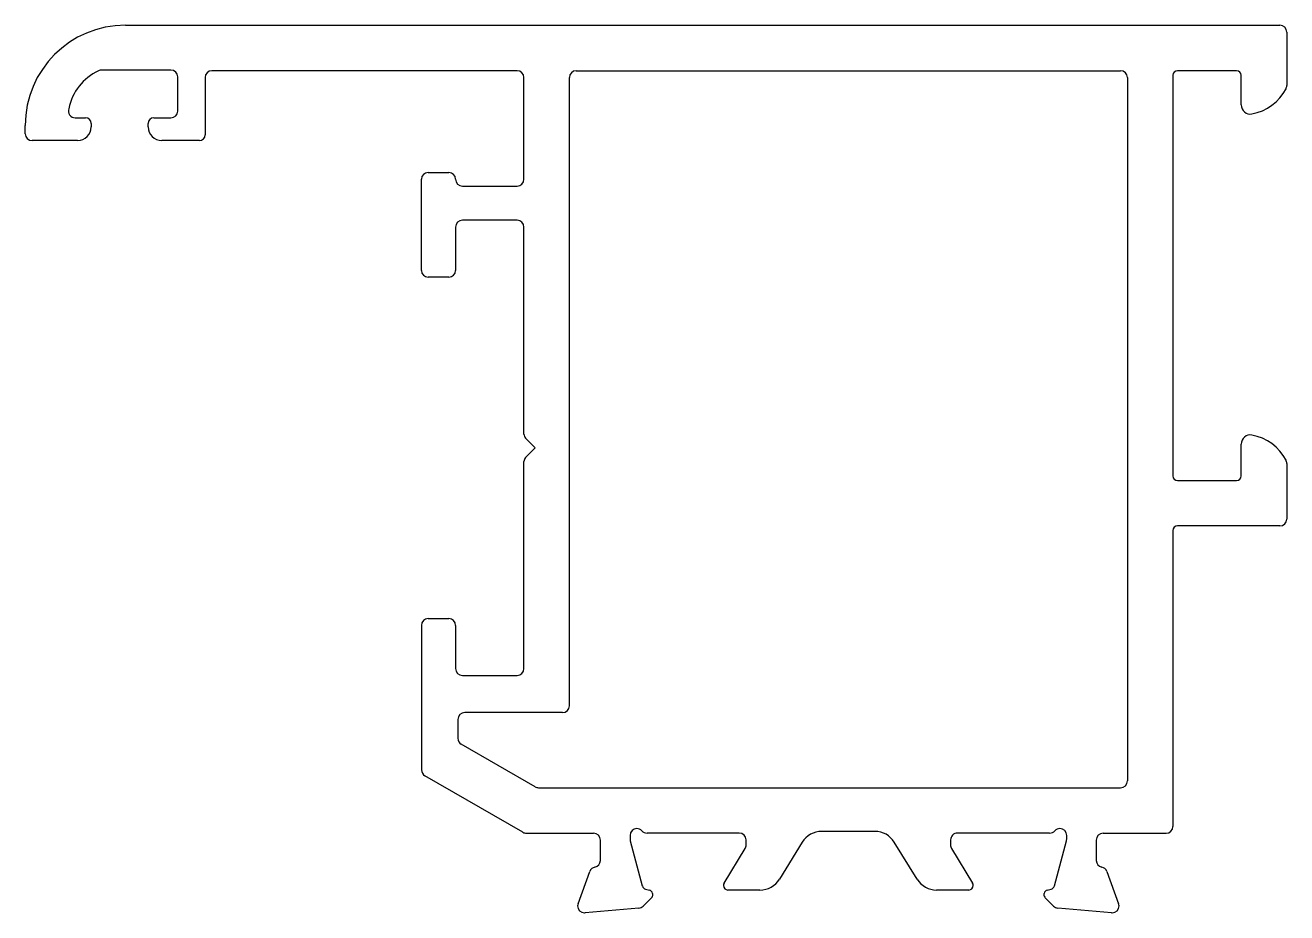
# Model space of a CAD drawing. Extents: x 539 to 594.4, y 652.5 to 691.5.
import ezdxf

# ---------------------------------------------------------------- set-up
doc = ezdxf.new("R2010")
doc.units = 0
doc.layers.get('0').update_dxf_attribs({"linetype": 'CONTINUOUS'})

msp = doc.modelspace()

# ---------------------------------------------------------------- linework, layer by layer
at = {"color": 0}
for p, q in [((543.427, 691.543), (575.177, 691.543)), ((575.177, 691.543), (594.127, 691.543)), ((594.427, 691.243), (594.427, 688.89)), ((545.427, 689.573), (542.38, 689.573)), ((545.727, 687.773), (545.727, 689.273)), ((546.927, 689.243), (546.927, 686.723)), ((560.627, 689.543), (547.227, 689.543)), ((560.927, 684.773), (560.927, 689.243)), ((562.927, 661.643), (562.927, 689.243)), ((563.227, 689.543), (587.127, 689.543)), ((587.427, 689.243), (587.427, 658.343)), ((589.427, 689.343), (589.427, 671.741)), ((592.227, 689.543), (589.627, 689.543)), ((592.427, 688.041), (592.427, 689.343)), ((539.027, 686.773), (539.027, 687.143)), ((541.221, 687.473), (541.677, 687.473)), ((541.927, 687.223), (541.927, 687.073)), ((544.427, 687.073), (544.427, 687.223)), ((544.677, 687.473), (545.427, 687.473)), ((541.327, 686.473), (539.327, 686.473)), ((546.677, 686.473), (545.027, 686.473)), ((556.427, 684.173), (556.427, 684.773)), ((556.727, 685.073), (557.627, 685.073)), ((558.227, 684.473), (560.627, 684.473)), ((556.427, 680.773), (556.427, 684.173)), ((557.927, 682.673), (557.927, 680.773)), ((560.627, 682.973), (558.227, 682.973)), ((560.927, 673.576), (560.927, 682.673)), ((557.627, 680.473), (556.727, 680.473)), ((561.427, 672.973), (561.001, 673.399)), ((592.427, 671.741), (592.427, 673.143)), ((561.001, 672.546), (561.427, 672.973)), ((560.927, 663.273), (560.927, 672.369)), ((594.427, 672.294), (594.427, 669.843)), ((589.627, 671.541), (592.227, 671.541)), ((589.427, 669.343), (589.427, 656.343)), ((594.127, 669.543), (589.627, 669.543)), ((556.727, 665.473), (557.627, 665.473)), ((556.427, 665.173), (556.427, 658.827)), ((557.927, 665.173), (557.927, 663.273)), ((558.227, 662.973), (560.627, 662.973)), ((558.027, 661.043), (558.027, 660.213)), ((562.627, 661.343), (558.327, 661.343)), ((561.417, 658.083), (558.177, 659.953)), ((560.881, 656.083), (556.577, 658.567)), ((561.567, 658.043), (587.127, 658.043)), ((561.031, 656.043), (563.986, 656.043)), ((565.586, 655.948), (565.586, 655.787)), ((570.386, 656.048), (566.333, 656.048)), ((576.34, 656.123), (574.002, 656.123)), ((584.015, 656.048), (579.962, 656.048)), ((584.762, 655.787), (584.762, 655.948)), ((586.362, 656.043), (589.127, 656.043)), ((564.286, 654.848), (564.286, 655.743)), ((565.596, 655.71), (566.127, 653.728)), ((570.686, 655.527), (570.686, 655.748)), ((573.148, 655.644), (572.146, 654.027)), ((578.195, 654.027), (577.193, 655.644)), ((579.662, 655.748), (579.662, 655.527)), ((584.221, 653.728), (584.752, 655.71)), ((586.062, 655.743), (586.062, 654.848)), ((569.715, 653.852), (570.642, 655.37)), ((579.706, 655.37), (580.633, 653.852)), ((563.304, 652.948), (563.818, 654.361)), ((586.531, 654.361), (587.045, 652.948)), ((566.528, 653.206), (566.164, 652.842)), ((566.269, 653.586), (566.438, 653.541)), ((571.292, 653.548), (569.886, 653.548)), ((580.462, 653.548), (579.049, 653.548)), ((584.185, 652.842), (583.821, 653.206)), ((583.911, 653.541), (584.08, 653.586)), ((565.978, 652.756), (563.612, 652.549)), ((586.736, 652.549), (584.371, 652.756))]:
    msp.add_line(p, q, dxfattribs=at)
for centre, radius, start, end in [((543.427, 687.143), 4.4, 90, 180), ((594.127, 691.243), 0.3, 0, 90), ((543.243, 687.413), 2.35, 115.1137, 168.669), ((542.38, 689.273), 0.3, 90, 116.5084), ((545.427, 689.273), 0.3, 360, 90), ((547.227, 689.243), 0.3, 90, 180), ((560.627, 689.243), 0.3, 360, 90), ((563.227, 689.243), 0.3, 90, 180), ((587.127, 689.243), 0.3, 0, 90), ((589.627, 689.343), 0.2, 90, 180), ((592.227, 689.343), 0.2, 360, 90), ((592.527, 689.715), 2.1, 280.1642, 332.734), ((594.127, 688.89), 0.3, 332.734, 0), ((541.221, 687.773), 0.3, 160.0681, 270), ((545.427, 687.773), 0.3, 270, 360), ((592.827, 688.041), 0.4, 180, 280.1642), ((541.327, 687.073), 0.6, 270, 0), ((541.677, 687.223), 0.25, 0, 90), ((544.677, 687.223), 0.25, 90, 180), ((545.027, 687.073), 0.6, 180, 270), ((539.327, 686.773), 0.3, 180, 270), ((546.677, 686.723), 0.25, 270, 360), ((556.727, 684.773), 0.3, 90, 180), ((557.627, 684.773), 0.3, 0, 90), ((558.227, 684.773), 0.3, 180, 270), ((560.627, 684.773), 0.3, 270, 360), ((558.227, 682.673), 0.3, 90, 180), ((560.627, 682.673), 0.3, 360, 90), ((556.727, 680.773), 0.3, 180, 270), ((557.627, 680.773), 0.3, 270, 0), ((561.177, 673.576), 0.25, 180, 225), ((592.827, 673.143), 0.4, 79.8358, 180), ((592.527, 671.469), 2.1, 27.266, 79.8358), ((561.177, 672.369), 0.25, 135, 180), ((594.127, 672.294), 0.3, 0, 27.266), ((589.627, 671.741), 0.2, 180, 270), ((592.227, 671.741), 0.2, 270, 0), ((594.127, 669.843), 0.3, 270, 0), ((589.627, 669.343), 0.2, 90, 180), ((556.727, 665.173), 0.3, 90, 180), ((557.627, 665.173), 0.3, 0, 90), ((558.227, 663.273), 0.3, 180, 270), ((560.627, 663.273), 0.3, 270, 0), ((562.627, 661.643), 0.3, 270, 0), ((558.327, 661.043), 0.3, 90, 180), ((558.327, 660.213), 0.3, 180, 240), ((556.727, 658.827), 0.3, 180, 240), ((587.127, 658.343), 0.3, 270, 0), ((561.567, 658.343), 0.3, 240, 270), ((561.031, 656.343), 0.3, 240, 270), ((563.986, 655.743), 0.3, 0, 90), ((565.886, 655.948), 0.3, 90, 180), ((565.886, 655.948), 0.3, 41.8103, 90), ((566.333, 656.348), 0.3, 221.8103, 270), ((570.386, 655.748), 0.3, 360, 90), ((574.002, 655.123), 1, 90, 148.6), ((576.34, 655.123), 1, 31.4, 90), ((579.962, 655.748), 0.299, 89.9014, 180.0986), ((584.015, 656.348), 0.3, 270, 318.1897), ((584.462, 655.948), 0.3, 90, 138.1897), ((584.462, 655.948), 0.3, 360, 90), ((586.362, 655.743), 0.3, 90, 180), ((589.127, 656.343), 0.3, 270, 0), ((565.886, 655.787), 0.3, 180, 195), ((570.386, 655.527), 0.3, 328.6045, 360), ((579.962, 655.527), 0.3, 180, 211.3955), ((584.462, 655.787), 0.3, 345, 360), ((563.986, 654.848), 0.3, 280.9043, 0), ((586.362, 654.848), 0.3, 180, 259.0957), ((564.1, 654.259), 0.3, 100.9043, 160), ((586.249, 654.259), 0.3, 20, 79.0957), ((566.321, 653.779), 0.2, 195, 255), ((569.886, 653.748), 0.2, 148.6045, 180), ((569.886, 653.748), 0.2, 180, 270), ((571.292, 654.548), 1, 270, 328.6), ((579.049, 654.548), 1, 211.4, 270), ((580.462, 653.748), 0.2, 270, 360), ((580.462, 653.748), 0.2, 0, 31.3955), ((584.028, 653.779), 0.2, 285, 345), ((566.386, 653.348), 0.2, 15, 75), ((566.386, 653.348), 0.2, 315, 0), ((566.386, 653.348), 0.2, 360, 15), ((583.962, 653.348), 0.2, 165, 180), ((583.962, 653.348), 0.2, 180, 225), ((583.962, 653.348), 0.2, 105, 165), ((563.567, 652.851), 0.281, 159.7197, 180.664), ((563.586, 652.848), 0.3, 180, 270), ((565.952, 653.055), 0.3, 275, 315), ((584.397, 653.055), 0.3, 225, 265), ((586.762, 652.848), 0.3, 270, 360), ((586.781, 652.851), 0.281, 359.336, 20.2803), ((563.586, 652.848), 0.3, 270, 275), ((586.762, 652.848), 0.3, 265, 270)]:
    msp.add_arc(centre, radius, start, end, dxfattribs=at)

doc.saveas('drawing.dxf')
